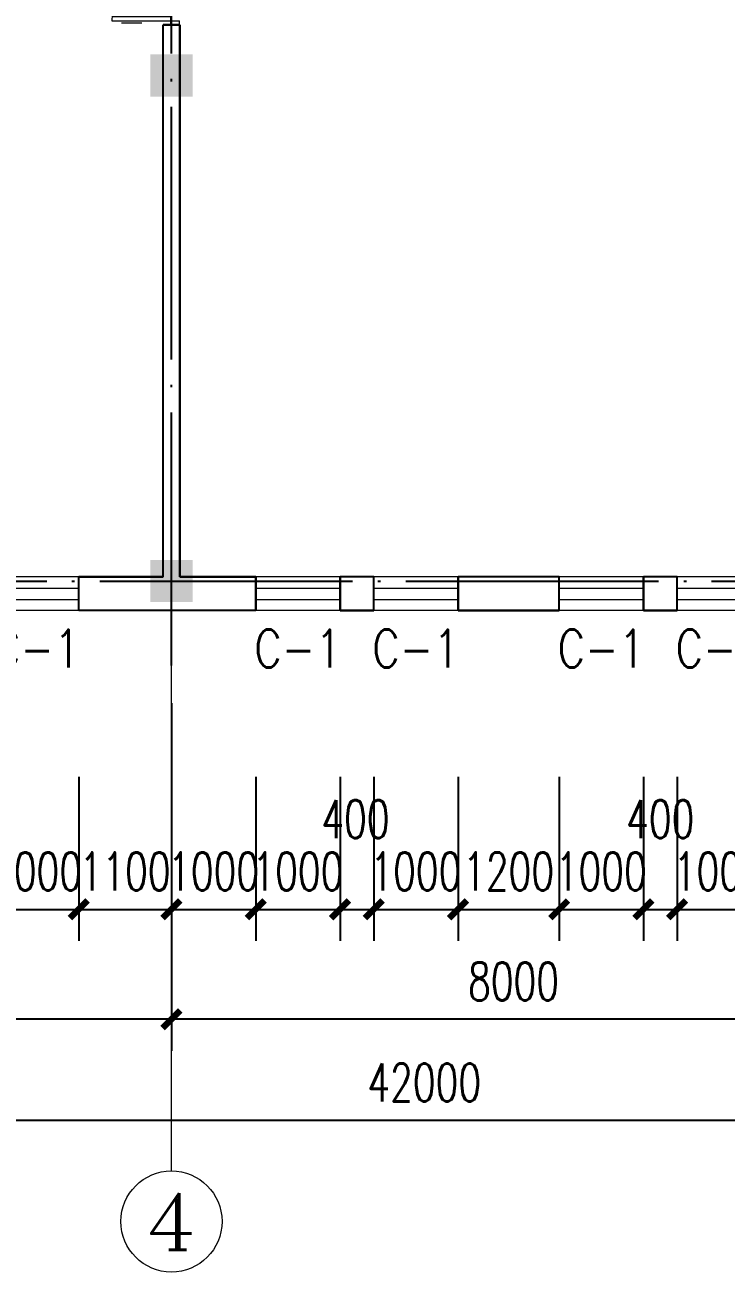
# Model space of a CAD drawing. Extents: x -220435 to 246757, y -381552 to -223577.
# Drawn here: x 77834 to 86154, y -357983 to -343183 of the extents above; entities that cross this region are included whole.
import ezdxf
from ezdxf.enums import TextEntityAlignment as Align

# ---------------------------------------------------------------- set-up
doc = ezdxf.new("R2010")
doc.units = 0
doc.header["$LTSCALE"] = 1500
doc.header["$MEASUREMENT"] = 0
doc.linetypes.add('DOTE', pattern=[2.42, 2, -0.2, 0.02, -0.2])
doc.layers.get('0').update_dxf_attribs({"linetype": 'CONTINUOUS'})
doc.layers.get('DEFPOINTS').update_dxf_attribs({"linetype": 'CONTINUOUS'})
for name, color, linetype in [('AXIS_TEXT', 7, 'CONTINUOUS'), ('COLUMN', 7, 'CONTINUOUS'), ('DOTE', 7, 'DOTE'), ('PUB_WALL', 7, 'CONTINUOUS'), ('WALL', 7, 'CONTINUOUS'), ('WINDOW_TEXT', 7, 'CONTINUOUS')]:
    doc.layers.add(name, color=color, linetype=linetype)
doc.layers.add('PUB_DIM', color=7, linetype='CONTINUOUS', lineweight=0)
doc.layers.add('WINDOW', color=7, linetype='CONTINUOUS', lineweight=0)
doc.styles.add('_SIMPLEX', font='SIMPLEX.shx', dxfattribs={"width": 0.8})
doc.styles.add('COMPLEX', font='COMPLEX')
doc.styles.add('DIM_FONT', font='TXT.shx', dxfattribs={"width": 0.7})
doc.styles.add('SIMPLEX', font='SIMPLEX.SHX')
doc.dimstyles.new('DIMN150', dxfattribs={"dimscale": 1.5, "dimtxt": 300, "dimasz": 1, "dimexe": 250, "dimexo": 300, "dimgap": 150, "dimtad": 1, "dimdec": 0, "dimzin": 0, "dimdsep": 46, "dimtxsty": 'DIM_FONT', "dimblk": '_DIMX', "dimcen": 0.09, "dimclrt": 7, "dimadec": 0, "dimazin": 0, "dimtfac": 1, "dimtdec": 0, "dimtix": 1, "dimtmove": 2, "dimatfit": 3, "dimldrblk": '_DIMX', "dimfxl": 1, "dimtolj": 1, "dimtzin": 0, "dimarcsym": 0})

# ---------------------------------------------------------------- blocks, each defined once
blk = doc.blocks.new('_DIMX')
blk.add_line((-150, 0), (150, 0))
at = {"const_width": 50}
blk.add_lwpolyline([(-70, -70), (70, 70)], dxfattribs=at)
blk = doc.blocks.new('*D533')
at = {"layer": 'DEFPOINTS', "color": 0, "lineweight": 20}
for p in [(61572, -350783), (103572, -350783), (61572, -356183)]:
    blk.add_point(p, dxfattribs=at)
at = {"layer": 'PUB_DIM', "color": 0, "lineweight": -2}
for p, q in [((61572, -351233), (61572, -356558)), ((103572, -351233), (103572, -356558)), ((103571, -356183), (61574, -356183))]:
    blk.add_line(p, q, dxfattribs=at)
at = {"layer": 'PUB_DIM', "color": 0, "lineweight": -2, "xscale": 1.5, "yscale": 1.5, "zscale": 1.5, "rotation": 180}
blk.add_blockref('_DIMX', (61572, -356183), dxfattribs=at)
at = {"layer": 'PUB_DIM', "color": 0, "lineweight": -2, "xscale": 1.5, "yscale": 1.5, "zscale": 1.5}
blk.add_blockref('_DIMX', (103572, -356183), dxfattribs=at)
at = {"layer": 'PUB_DIM', "color": 7, "insert": (82572, -355733), "char_height": 450, "attachment_point": 5, "style": 'DIM_FONT'}
blk.add_mtext('\\A1;42000', dxfattribs=at)
blk = doc.blocks.new('*D534')
at = {"layer": 'DEFPOINTS', "color": 0, "lineweight": 20}
for p in [(61572, -350783), (103572, -350783), (61572, -356183)]:
    blk.add_point(p, dxfattribs=at)
at = {"layer": 'PUB_DIM', "color": 0, "lineweight": -2}
for p, q in [((61572, -351233), (61572, -356558)), ((103572, -351233), (103572, -356558)), ((103571, -356183), (61574, -356183))]:
    blk.add_line(p, q, dxfattribs=at)
at = {"layer": 'PUB_DIM', "color": 0, "lineweight": -2, "xscale": 1.5, "yscale": 1.5, "zscale": 1.5, "rotation": 180}
blk.add_blockref('_DIMX', (61572, -356183), dxfattribs=at)
at = {"layer": 'PUB_DIM', "color": 0, "lineweight": -2, "xscale": 1.5, "yscale": 1.5, "zscale": 1.5}
blk.add_blockref('_DIMX', (103572, -356183), dxfattribs=at)
at = {"layer": 'PUB_DIM', "color": 7, "insert": (82572, -355733), "char_height": 450, "attachment_point": 5, "style": 'DIM_FONT'}
blk.add_mtext('\\A1;42000', dxfattribs=at)
blk = doc.blocks.new('*D535')
at = {"layer": 'DEFPOINTS', "color": 0, "lineweight": 20}
for p in [(79572, -351655), (80573, -351655), (80573, -353678)]:
    blk.add_point(p, dxfattribs=at)
at = {"layer": 'PUB_DIM', "color": 0, "lineweight": -2}
for p, q in [((79572, -352105), (79572, -354053)), ((80573, -352105), (80573, -354053)), ((79571, -353678), (79569, -353678)), ((79572, -353678), (80573, -353678)), ((80574, -353678), (80576, -353678))]:
    blk.add_line(p, q, dxfattribs=at)
at = {"layer": 'PUB_DIM', "color": 0, "lineweight": -2, "xscale": 1.5, "yscale": 1.5, "zscale": 1.5}
blk.add_blockref('_DIMX', (79572, -353678), dxfattribs=at)
at = {"layer": 'PUB_DIM', "color": 0, "lineweight": -2, "xscale": 1.5, "yscale": 1.5, "zscale": 1.5, "rotation": 180}
blk.add_blockref('_DIMX', (80573, -353678), dxfattribs=at)
at = {"layer": 'PUB_DIM', "color": 7, "insert": (80073, -353228), "char_height": 450, "attachment_point": 5, "style": 'DIM_FONT'}
blk.add_mtext('\\A1;1000', dxfattribs=at)
blk = doc.blocks.new('*D536')
at = {"layer": 'DEFPOINTS', "color": 0, "lineweight": 20}
for p in [(79572, -350783), (87572, -350783), (79572, -354983)]:
    blk.add_point(p, dxfattribs=at)
at = {"layer": 'PUB_DIM', "color": 0, "lineweight": -2}
for p, q in [((79572, -351233), (79572, -355358)), ((87572, -351233), (87572, -355358)), ((87571, -354983), (79574, -354983))]:
    blk.add_line(p, q, dxfattribs=at)
at = {"layer": 'PUB_DIM', "color": 0, "lineweight": -2, "xscale": 1.5, "yscale": 1.5, "zscale": 1.5, "rotation": 180}
blk.add_blockref('_DIMX', (79572, -354983), dxfattribs=at)
at = {"layer": 'PUB_DIM', "color": 0, "lineweight": -2, "xscale": 1.5, "yscale": 1.5, "zscale": 1.5}
blk.add_blockref('_DIMX', (87572, -354983), dxfattribs=at)
at = {"layer": 'PUB_DIM', "color": 7, "insert": (83632, -354533), "char_height": 450, "attachment_point": 5, "style": 'DIM_FONT'}
blk.add_mtext('\\A1;8000', dxfattribs=at)
blk = doc.blocks.new('*D537')
at = {"layer": 'DEFPOINTS', "color": 0, "lineweight": 20}
for p in [(79572, -350783), (87572, -350783), (79572, -354983)]:
    blk.add_point(p, dxfattribs=at)
at = {"layer": 'PUB_DIM', "color": 0, "lineweight": -2}
for p, q in [((79572, -351233), (79572, -355358)), ((87572, -351233), (87572, -355358)), ((87571, -354983), (79574, -354983))]:
    blk.add_line(p, q, dxfattribs=at)
at = {"layer": 'PUB_DIM', "color": 0, "lineweight": -2, "xscale": 1.5, "yscale": 1.5, "zscale": 1.5, "rotation": 180}
blk.add_blockref('_DIMX', (79572, -354983), dxfattribs=at)
at = {"layer": 'PUB_DIM', "color": 0, "lineweight": -2, "xscale": 1.5, "yscale": 1.5, "zscale": 1.5}
blk.add_blockref('_DIMX', (87572, -354983), dxfattribs=at)
at = {"layer": 'PUB_DIM', "color": 7, "insert": (83632, -354533), "char_height": 450, "attachment_point": 5, "style": 'DIM_FONT'}
blk.add_mtext('\\A1;8000', dxfattribs=at)
blk = doc.blocks.new('_AXISO')
blk.add_circle((0, 0), 0.5)
at = {"layer": 'AXIS_TEXT', "style": 'COMPLEX', "width": 1.041667}
blk.add_attdef('A', text='', height=0.56, dxfattribs=at).set_placement((-0.25, -0.28), (0.25, -0.28), align=Align.FIT)
blk = doc.blocks.new('*D420')
at = {"layer": 'DEFPOINTS', "color": 0, "lineweight": 20}
for p in [(73572, -350783), (79572, -350783), (73572, -354983)]:
    blk.add_point(p, dxfattribs=at)
at = {"layer": 'PUB_DIM', "color": 0, "lineweight": -2}
for p, q in [((73572, -351233), (73572, -355358)), ((79572, -351233), (79572, -355358)), ((79571, -354983), (73574, -354983))]:
    blk.add_line(p, q, dxfattribs=at)
at = {"layer": 'PUB_DIM', "color": 0, "lineweight": -2, "xscale": 1.5, "yscale": 1.5, "zscale": 1.5, "rotation": 180}
blk.add_blockref('_DIMX', (73572, -354983), dxfattribs=at)
at = {"layer": 'PUB_DIM', "color": 0, "lineweight": -2, "xscale": 1.5, "yscale": 1.5, "zscale": 1.5}
blk.add_blockref('_DIMX', (79572, -354983), dxfattribs=at)
at = {"layer": 'PUB_DIM', "color": 7, "insert": (76572, -354533), "char_height": 450, "attachment_point": 5, "style": 'DIM_FONT'}
blk.add_mtext('\\A1;6000', dxfattribs=at)
blk = doc.blocks.new('*D424')
at = {"layer": 'DEFPOINTS', "color": 0, "lineweight": 20}
for p in [(78472, -351655), (79572, -351655), (79572, -353678)]:
    blk.add_point(p, dxfattribs=at)
at = {"layer": 'PUB_DIM', "color": 0, "lineweight": -2}
for p, q in [((78472, -352105), (78472, -354053)), ((79572, -352105), (79572, -354053)), ((78471, -353678), (78469, -353678)), ((78472, -353678), (79572, -353678)), ((79574, -353678), (79575, -353678))]:
    blk.add_line(p, q, dxfattribs=at)
at = {"layer": 'PUB_DIM', "color": 0, "lineweight": -2, "xscale": 1.5, "yscale": 1.5, "zscale": 1.5}
blk.add_blockref('_DIMX', (78472, -353678), dxfattribs=at)
at = {"layer": 'PUB_DIM', "color": 0, "lineweight": -2, "xscale": 1.5, "yscale": 1.5, "zscale": 1.5, "rotation": 180}
blk.add_blockref('_DIMX', (79572, -353678), dxfattribs=at)
at = {"layer": 'PUB_DIM', "color": 7, "insert": (79022, -353228), "char_height": 450, "attachment_point": 5, "style": 'DIM_FONT'}
blk.add_mtext('\\A1;1100', dxfattribs=at)
blk = doc.blocks.new('*D425')
at = {"layer": 'DEFPOINTS', "color": 0, "lineweight": 20}
for p in [(77472, -351655), (78472, -351655), (78472, -353678)]:
    blk.add_point(p, dxfattribs=at)
at = {"layer": 'PUB_DIM', "color": 0, "lineweight": -2}
for p, q in [((77472, -352105), (77472, -354053)), ((78472, -352105), (78472, -354053)), ((77471, -353678), (77469, -353678)), ((77472, -353678), (78472, -353678)), ((78474, -353678), (78475, -353678))]:
    blk.add_line(p, q, dxfattribs=at)
at = {"layer": 'PUB_DIM', "color": 0, "lineweight": -2, "xscale": 1.5, "yscale": 1.5, "zscale": 1.5}
blk.add_blockref('_DIMX', (77472, -353678), dxfattribs=at)
at = {"layer": 'PUB_DIM', "color": 0, "lineweight": -2, "xscale": 1.5, "yscale": 1.5, "zscale": 1.5, "rotation": 180}
blk.add_blockref('_DIMX', (78472, -353678), dxfattribs=at)
at = {"layer": 'PUB_DIM', "color": 7, "insert": (77972, -353228), "char_height": 450, "attachment_point": 5, "style": 'DIM_FONT'}
blk.add_mtext('\\A1;1000', dxfattribs=at)
blk = doc.blocks.new('_FZH')
blk.add_solid([(-0.5, -0.5), (0.5, -0.5), (-0.5, 0.5), (0.5, 0.5)])
blk = doc.blocks.new('_WBLK')
for p, q in [((-0.5, 0.5), (0.5, 0.5)), ((0.5, 0.167), (-0.5, 0.167)), ((0.5, -0.167), (-0.5, -0.167)), ((-0.5, -0.5), (0.5, -0.5))]:
    blk.add_line(p, q)
at = {"layer": 'WINDOW_TEXT', "style": 'SIMPLEX', "flags": 9}
blk.add_attdef('A', text='', height=1, dxfattribs=at).set_placement((0, 1.5), align=Align.MIDDLE)
blk = doc.blocks.new('*D432')
at = {"layer": 'DEFPOINTS', "color": 0, "lineweight": 20}
for p in [(85173, -351655), (85573, -351655), (85573, -353678)]:
    blk.add_point(p, dxfattribs=at)
at = {"layer": 'PUB_DIM', "color": 0, "lineweight": -2}
for p, q in [((85173, -352105), (85173, -354053)), ((85573, -352105), (85573, -354053)), ((85171, -353678), (85170, -353678)), ((85173, -353678), (85573, -353678)), ((85574, -353678), (85576, -353678))]:
    blk.add_line(p, q, dxfattribs=at)
at = {"layer": 'PUB_DIM', "color": 0, "lineweight": -2, "xscale": 1.5, "yscale": 1.5, "zscale": 1.5}
blk.add_blockref('_DIMX', (85173, -353678), dxfattribs=at)
at = {"layer": 'PUB_DIM', "color": 0, "lineweight": -2, "xscale": 1.5, "yscale": 1.5, "zscale": 1.5, "rotation": 180}
blk.add_blockref('_DIMX', (85573, -353678), dxfattribs=at)
at = {"layer": 'PUB_DIM', "color": 7, "insert": (85373, -352607), "char_height": 450, "attachment_point": 5, "style": 'DIM_FONT'}
blk.add_mtext('\\A1;400', dxfattribs=at)
blk = doc.blocks.new('*D433')
at = {"layer": 'DEFPOINTS', "color": 0, "lineweight": 20}
for p in [(84173, -351655), (85173, -351655), (85173, -353678)]:
    blk.add_point(p, dxfattribs=at)
at = {"layer": 'PUB_DIM', "color": 0, "lineweight": -2}
for p, q in [((84173, -352105), (84173, -354053)), ((85173, -352105), (85173, -354053)), ((84171, -353678), (84170, -353678)), ((84173, -353678), (85173, -353678)), ((85174, -353678), (85176, -353678))]:
    blk.add_line(p, q, dxfattribs=at)
at = {"layer": 'PUB_DIM', "color": 0, "lineweight": -2, "xscale": 1.5, "yscale": 1.5, "zscale": 1.5}
blk.add_blockref('_DIMX', (84173, -353678), dxfattribs=at)
at = {"layer": 'PUB_DIM', "color": 0, "lineweight": -2, "xscale": 1.5, "yscale": 1.5, "zscale": 1.5, "rotation": 180}
blk.add_blockref('_DIMX', (85173, -353678), dxfattribs=at)
at = {"layer": 'PUB_DIM', "color": 7, "insert": (84673, -353228), "char_height": 450, "attachment_point": 5, "style": 'DIM_FONT'}
blk.add_mtext('\\A1;1000', dxfattribs=at)
blk = doc.blocks.new('*D434')
at = {"layer": 'DEFPOINTS', "color": 0, "lineweight": 20}
for p in [(82973, -351655), (84173, -351655), (84173, -353678)]:
    blk.add_point(p, dxfattribs=at)
at = {"layer": 'PUB_DIM', "color": 0, "lineweight": -2}
for p, q in [((82973, -352105), (82973, -354053)), ((84173, -352105), (84173, -354053)), ((82971, -353678), (82970, -353678)), ((82973, -353678), (84173, -353678)), ((84174, -353678), (84176, -353678))]:
    blk.add_line(p, q, dxfattribs=at)
at = {"layer": 'PUB_DIM', "color": 0, "lineweight": -2, "xscale": 1.5, "yscale": 1.5, "zscale": 1.5}
blk.add_blockref('_DIMX', (82973, -353678), dxfattribs=at)
at = {"layer": 'PUB_DIM', "color": 0, "lineweight": -2, "xscale": 1.5, "yscale": 1.5, "zscale": 1.5, "rotation": 180}
blk.add_blockref('_DIMX', (84173, -353678), dxfattribs=at)
at = {"layer": 'PUB_DIM', "color": 7, "insert": (83573, -353228), "char_height": 450, "attachment_point": 5, "style": 'DIM_FONT'}
blk.add_mtext('\\A1;1200', dxfattribs=at)
blk = doc.blocks.new('*D435')
at = {"layer": 'DEFPOINTS', "color": 0, "lineweight": 20}
for p in [(81973, -351655), (82973, -351655), (82973, -353678)]:
    blk.add_point(p, dxfattribs=at)
at = {"layer": 'PUB_DIM', "color": 0, "lineweight": -2}
for p, q in [((81973, -352105), (81973, -354053)), ((82973, -352105), (82973, -354053)), ((81971, -353678), (81970, -353678)), ((81973, -353678), (82973, -353678)), ((82974, -353678), (82976, -353678))]:
    blk.add_line(p, q, dxfattribs=at)
at = {"layer": 'PUB_DIM', "color": 0, "lineweight": -2, "xscale": 1.5, "yscale": 1.5, "zscale": 1.5}
blk.add_blockref('_DIMX', (81973, -353678), dxfattribs=at)
at = {"layer": 'PUB_DIM', "color": 0, "lineweight": -2, "xscale": 1.5, "yscale": 1.5, "zscale": 1.5, "rotation": 180}
blk.add_blockref('_DIMX', (82973, -353678), dxfattribs=at)
at = {"layer": 'PUB_DIM', "color": 7, "insert": (82473, -353228), "char_height": 450, "attachment_point": 5, "style": 'DIM_FONT'}
blk.add_mtext('\\A1;1000', dxfattribs=at)
blk = doc.blocks.new('*D436')
at = {"layer": 'DEFPOINTS', "color": 0, "lineweight": 20}
for p in [(81573, -351655), (81973, -351655), (81973, -353678)]:
    blk.add_point(p, dxfattribs=at)
at = {"layer": 'PUB_DIM', "color": 0, "lineweight": -2}
for p, q in [((81573, -352105), (81573, -354053)), ((81973, -352105), (81973, -354053)), ((81571, -353678), (81570, -353678)), ((81573, -353678), (81973, -353678)), ((81974, -353678), (81976, -353678))]:
    blk.add_line(p, q, dxfattribs=at)
at = {"layer": 'PUB_DIM', "color": 0, "lineweight": -2, "xscale": 1.5, "yscale": 1.5, "zscale": 1.5}
blk.add_blockref('_DIMX', (81573, -353678), dxfattribs=at)
at = {"layer": 'PUB_DIM', "color": 0, "lineweight": -2, "xscale": 1.5, "yscale": 1.5, "zscale": 1.5, "rotation": 180}
blk.add_blockref('_DIMX', (81973, -353678), dxfattribs=at)
at = {"layer": 'PUB_DIM', "color": 7, "insert": (81756, -352607), "char_height": 450, "attachment_point": 5, "style": 'DIM_FONT'}
blk.add_mtext('\\A1;400', dxfattribs=at)
blk = doc.blocks.new('*D437')
at = {"layer": 'DEFPOINTS', "color": 0, "lineweight": 20}
for p in [(80573, -351655), (81573, -351655), (81573, -353678)]:
    blk.add_point(p, dxfattribs=at)
at = {"layer": 'PUB_DIM', "color": 0, "lineweight": -2}
for p, q in [((80573, -352105), (80573, -354053)), ((81573, -352105), (81573, -354053)), ((80571, -353678), (80570, -353678)), ((80573, -353678), (81573, -353678)), ((81574, -353678), (81576, -353678))]:
    blk.add_line(p, q, dxfattribs=at)
at = {"layer": 'PUB_DIM', "color": 0, "lineweight": -2, "xscale": 1.5, "yscale": 1.5, "zscale": 1.5}
blk.add_blockref('_DIMX', (80573, -353678), dxfattribs=at)
at = {"layer": 'PUB_DIM', "color": 0, "lineweight": -2, "xscale": 1.5, "yscale": 1.5, "zscale": 1.5, "rotation": 180}
blk.add_blockref('_DIMX', (81573, -353678), dxfattribs=at)
at = {"layer": 'PUB_DIM', "color": 7, "insert": (81073, -353228), "char_height": 450, "attachment_point": 5, "style": 'DIM_FONT'}
blk.add_mtext('\\A1;1000', dxfattribs=at)
blk = doc.blocks.new('*D442')
at = {"layer": 'DEFPOINTS', "color": 0, "lineweight": 20}
for p in [(85573, -351655), (86573, -351655), (86573, -353678)]:
    blk.add_point(p, dxfattribs=at)
at = {"layer": 'PUB_DIM', "color": 0, "lineweight": -2}
for p, q in [((85573, -352105), (85573, -354053)), ((86573, -352105), (86573, -354053)), ((85571, -353678), (85570, -353678)), ((85573, -353678), (86573, -353678)), ((86574, -353678), (86576, -353678))]:
    blk.add_line(p, q, dxfattribs=at)
at = {"layer": 'PUB_DIM', "color": 0, "lineweight": -2, "xscale": 1.5, "yscale": 1.5, "zscale": 1.5}
blk.add_blockref('_DIMX', (85573, -353678), dxfattribs=at)
at = {"layer": 'PUB_DIM', "color": 0, "lineweight": -2, "xscale": 1.5, "yscale": 1.5, "zscale": 1.5, "rotation": 180}
blk.add_blockref('_DIMX', (86573, -353678), dxfattribs=at)
at = {"layer": 'PUB_DIM', "color": 7, "insert": (86073, -353228), "char_height": 450, "attachment_point": 5, "style": 'DIM_FONT'}
blk.add_mtext('\\A1;1000', dxfattribs=at)
blk = doc.blocks.new('M_A20TUI')
for p, q in [((-0.4833, 0.3962), (-0.4833, 0.2346)), ((-0.4667, 0.4709), (-0.4667, -0.0625)), ((-0.4333, 0.4697), (-0.4333, 0.0042)), ((-0.4167, 0.3962), (-0.4167, 0.2346)), ((0.4167, 0.3962), (0.4167, 0.2346)), ((0.4333, 0.4697), (0.4333, 0.0042)), ((0.4667, 0.4709), (0.4667, -0.0625)), ((0.4833, 0.3962), (0.4833, 0.2346)), ((-0.5, 0.0042), (-0.4333, 0.0042)), ((-0.5, 0.0042), (-0.5, -0.0625)), ((0.5, 0.0042), (0.4333, 0.0042)), ((0.5, 0.0042), (0.5, -0.0625)), ((-0.5, -0.0625), (-0.4667, -0.0625)), ((0.5, -0.0625), (0.4667, -0.0625))]:
    blk.add_line(p, q)
for centre, start, end in [((-0.4667, 0.0042), 0, 90), ((0.4667, 0.0042), 90, 180)]:
    blk.add_arc(centre, 0.4667, start, end)

msp = doc.modelspace()

# ---------------------------------------------------------------- linework, layer by layer
at = {"layer": 'DOTE'}
for p, q in [((79572.4, -350782.5), (79572.4, -270192.5)), ((60572.4, -349782.5), (103542.4, -349782.5))]:
    msp.add_line(p, q, dxfattribs=at)
at = {"layer": 'PUB_DIM'}
msp.add_line((79572.4, -356782.5), (79572.4, -350782.5), dxfattribs=at)
msp.add_line((79572.4, -356782.5), (79572.4, -350782.5), dxfattribs=at)
at = {"layer": 'PUB_WALL'}
for p, q in [((79472.4, -349732.5), (79472.4, -343183)), ((79672.4, -343183), (79472.4, -343183)), ((79472.4, -349732.5), (79472.4, -343183)), ((79472.4, -343183), (79672.4, -343183)), ((79672.4, -349732.5), (79672.4, -343183)), ((79672.4, -343183), (79672.4, -349732.5)), ((78472.4, -350132.5), (78472.4, -349732.5)), ((79472.4, -349732.5), (78472.4, -349732.5)), ((78472.4, -350132.5), (78472.4, -349732.5)), ((78472.4, -349732.5), (79472.4, -349732.5)), ((80572.8, -349732.5), (79672.4, -349732.5)), ((79672.4, -349732.5), (80572.8, -349732.5)), ((80572.8, -350132.5), (80572.8, -349732.5)), ((80572.8, -349732.5), (80572.8, -350132.5)), ((81972.8, -349732.5), (81572.8, -349732.5)), ((81572.8, -350132.5), (81572.8, -349732.5)), ((81972.8, -349732.5), (81572.8, -349732.5)), ((81572.8, -349732.5), (81572.8, -350132.5)), ((81972.8, -350132.5), (81972.8, -349732.5)), ((81972.8, -350132.5), (81972.8, -349732.5)), ((84172.8, -349732.5), (82972.8, -349732.5)), ((82972.8, -350132.5), (82972.8, -349732.5)), ((84172.8, -349732.5), (82972.8, -349732.5)), ((82972.8, -349732.5), (82972.8, -350132.5)), ((84172.8, -350132.5), (84172.8, -349732.5)), ((84172.8, -350132.5), (84172.8, -349732.5)), ((85572.8, -349732.5), (85172.8, -349732.5)), ((85172.8, -350132.5), (85172.8, -349732.5)), ((85572.8, -349732.5), (85172.8, -349732.5)), ((85172.8, -349732.5), (85172.8, -350132.5)), ((85572.8, -350132.5), (85572.8, -349732.5)), ((85572.8, -350132.5), (85572.8, -349732.5)), ((80572.8, -350132.5), (78472.4, -350132.5)), ((80572.8, -350132.5), (78472.4, -350132.5)), ((81972.8, -350132.5), (81572.8, -350132.5)), ((81572.8, -350132.5), (81972.8, -350132.5)), ((84172.8, -350132.5), (82972.8, -350132.5)), ((82972.8, -350132.5), (84172.8, -350132.5)), ((85572.8, -350132.5), (85172.8, -350132.5)), ((85172.8, -350132.5), (85572.8, -350132.5))]:
    msp.add_line(p, q, dxfattribs=at)
at = {"layer": 'WALL'}
for p, q in [((79472.4, -349732.5), (79472.4, -343183)), ((79672.4, -343183), (79472.4, -343183)), ((79672.4, -349732.5), (79672.4, -343183)), ((78472.4, -350132.5), (78472.4, -349732.5)), ((79472.4, -349732.5), (78472.4, -349732.5)), ((80572.8, -349732.5), (79672.4, -349732.5)), ((80572.8, -350132.5), (80572.8, -349732.5)), ((81972.8, -349732.5), (81572.8, -349732.5)), ((81572.8, -350132.5), (81572.8, -349732.5)), ((81972.8, -350132.5), (81972.8, -349732.5)), ((84172.8, -349732.5), (82972.8, -349732.5)), ((82972.8, -350132.5), (82972.8, -349732.5)), ((84172.8, -350132.5), (84172.8, -349732.5)), ((85572.8, -349732.5), (85172.8, -349732.5)), ((85172.8, -350132.5), (85172.8, -349732.5)), ((85572.8, -350132.5), (85572.8, -349732.5)), ((80572.8, -350132.5), (78472.4, -350132.5)), ((81972.8, -350132.5), (81572.8, -350132.5)), ((84172.8, -350132.5), (82972.8, -350132.5)), ((85572.8, -350132.5), (85172.8, -350132.5))]:
    msp.add_line(p, q, dxfattribs=at)

# ---------------------------------------------------------------- block references
at = {"layer": 'COLUMN', "xscale": 500, "yscale": 500, "zscale": 500}
for p in [(79572.4, -343782.5), (79572.4, -349782.5)]:
    msp.add_blockref('_FZH', p, dxfattribs=at)
at = {"layer": 'PUB_DIM'}
ref = msp.add_blockref('_AXISO', (79572.4, -357382.5), dxfattribs=dict(at, xscale=1200, yscale=1200, zscale=1200))
ref.add_attrib('A', '4', dxfattribs={"layer": 'AXIS_TEXT', "height": 672, "style": 'COMPLEX', "width": 1.171875}).set_placement((79272.4, -357718.5), (79872.4, -357718.5), align=Align.FIT)
at = {"layer": 'WINDOW'}
ref = msp.add_blockref('M_A20TUI', (79572.4, -342433), dxfattribs=dict(at, xscale=1500, yscale=1500, zscale=1500, rotation=90))
ref.add_attrib('A', 'M-6', dxfattribs={"layer": 'WINDOW_TEXT', "height": 450, "rotation": 90, "style": '_SIMPLEX', "width": 0.8, "flags": 8}).set_placement((79022.4, -342433), align=Align.MIDDLE)
ref = msp.add_blockref('_WBLK', (77972.4, -349932.5), dxfattribs=dict(at, xscale=1000, yscale=400, zscale=1000, rotation=180))
ref.add_attrib('A', 'C-1', dxfattribs={"layer": 'WINDOW_TEXT', "height": 450, "style": '_SIMPLEX', "width": 0.8, "flags": 8}).set_placement((77972.4, -350582.5), align=Align.MIDDLE)
ref = msp.add_blockref('_WBLK', (81072.8, -349932.5), dxfattribs=dict(at, xscale=1000, yscale=400, zscale=1000, rotation=180))
ref.add_attrib('A', 'C-1', dxfattribs={"layer": 'WINDOW_TEXT', "height": 450, "style": '_SIMPLEX', "width": 0.8, "flags": 8}).set_placement((81072.8, -350582.5), align=Align.MIDDLE)
ref = msp.add_blockref('_WBLK', (82472.8, -349932.5), dxfattribs=dict(at, xscale=1000, yscale=400, zscale=1000, rotation=180))
ref.add_attrib('A', 'C-1', dxfattribs={"layer": 'WINDOW_TEXT', "height": 450, "style": '_SIMPLEX', "width": 0.8, "flags": 8}).set_placement((82472.8, -350582.5), align=Align.MIDDLE)
ref = msp.add_blockref('_WBLK', (84672.8, -349932.5), dxfattribs=dict(at, xscale=1000, yscale=400, zscale=1000, rotation=180))
ref.add_attrib('A', 'C-1', dxfattribs={"layer": 'WINDOW_TEXT', "height": 450, "style": '_SIMPLEX', "width": 0.8, "flags": 8}).set_placement((84672.8, -350582.5), align=Align.MIDDLE)
ref = msp.add_blockref('_WBLK', (86072.8, -349932.5), dxfattribs=dict(at, xscale=1000, yscale=399.9999999999418, zscale=1000, rotation=180))
ref.add_attrib('A', 'C-1', dxfattribs={"layer": 'WINDOW_TEXT', "height": 450, "style": '_SIMPLEX', "width": 0.8, "flags": 8}).set_placement((86072.8, -350582.5), align=Align.MIDDLE)

# ---------------------------------------------------------------- dimensions: what is measured, and where the dimension line sits
at = {"layer": 'PUB_DIM'}
for p1, p2, distance, picture, middle in [((103572.4, -350782.5), (61572.4, -350782.5), 5400, '*D533', (82572.4, -355732.5)), ((103572.4, -350782.5), (61572.4, -350782.5), 5400, '*D534', (82572.4, -355732.5)), ((77472.4, -351654.6), (78472.4, -351654.6), -2023, '*D425', (77972.4, -353227.5)), ((78472.4, -351654.6), (79572.4, -351654.6), -2023, '*D424', (79022.4, -353227.5)), ((79572.4, -351654.6), (80572.8, -351654.6), -2023, '*D535', (80072.6, -353227.5)), ((80572.8, -351654.6), (81572.8, -351654.6), -2023, '*D437', (81072.8, -353227.5)), ((81972.8, -351654.6), (82972.8, -351654.6), -2023, '*D435', (82472.8, -353227.5)), ((82972.8, -351654.6), (84172.8, -351654.6), -2023, '*D434', (83572.8, -353227.5)), ((84172.8, -351654.6), (85172.8, -351654.6), -2023, '*D433', (84672.8, -353227.5)), ((85572.8, -351654.6), (86572.8, -351654.6), -2023, '*D442', (86072.8, -353227.5))]:
    dim = msp.add_aligned_dim(p1=p1, p2=p2, distance=distance, dimstyle='DIMN150', dxfattribs=at)
    dim.commit()
    dim.dimension.update_dxf_attribs({"geometry": picture, "text_midpoint": middle})
dim = msp.add_linear_dim(base=(73572.4, -354982.5), p1=(79572.4, -350782.5), p2=(73572.4, -350782.5), dimstyle='DIMN150', dxfattribs=at)
dim.commit()
dim.dimension.update_dxf_attribs({"geometry": '*D420', "text_midpoint": (76572.4, -354532.5)})
for picture in ['*D536', '*D537']:
    dim = msp.add_linear_dim(base=(79572.4, -354982.5), p1=(87572.4, -350782.5), p2=(79572.4, -350782.5), dimstyle='DIMN150', dxfattribs=at)
    dim.commit()
    dim.dimension.update_dxf_attribs({"geometry": picture, "text_midpoint": (83632.4, -354532.5), "dimtype": 160})
for base, p1, p2, picture, middle in [((81972.8, -353677.5), (81572.8, -351654.6), (81972.8, -351654.6), '*D436', (81755.7, -352607.1)), ((85572.8, -353677.5), (85172.8, -351654.6), (85572.8, -351654.6), '*D432', (85372.8, -352607.1))]:
    dim = msp.add_linear_dim(base=base, p1=p1, p2=p2, angle=0, dimstyle='DIMN150', dxfattribs=at)
    dim.commit()
    dim.dimension.update_dxf_attribs({"geometry": picture, "text_midpoint": middle, "dimtype": 161})

doc.saveas('drawing.dxf')
